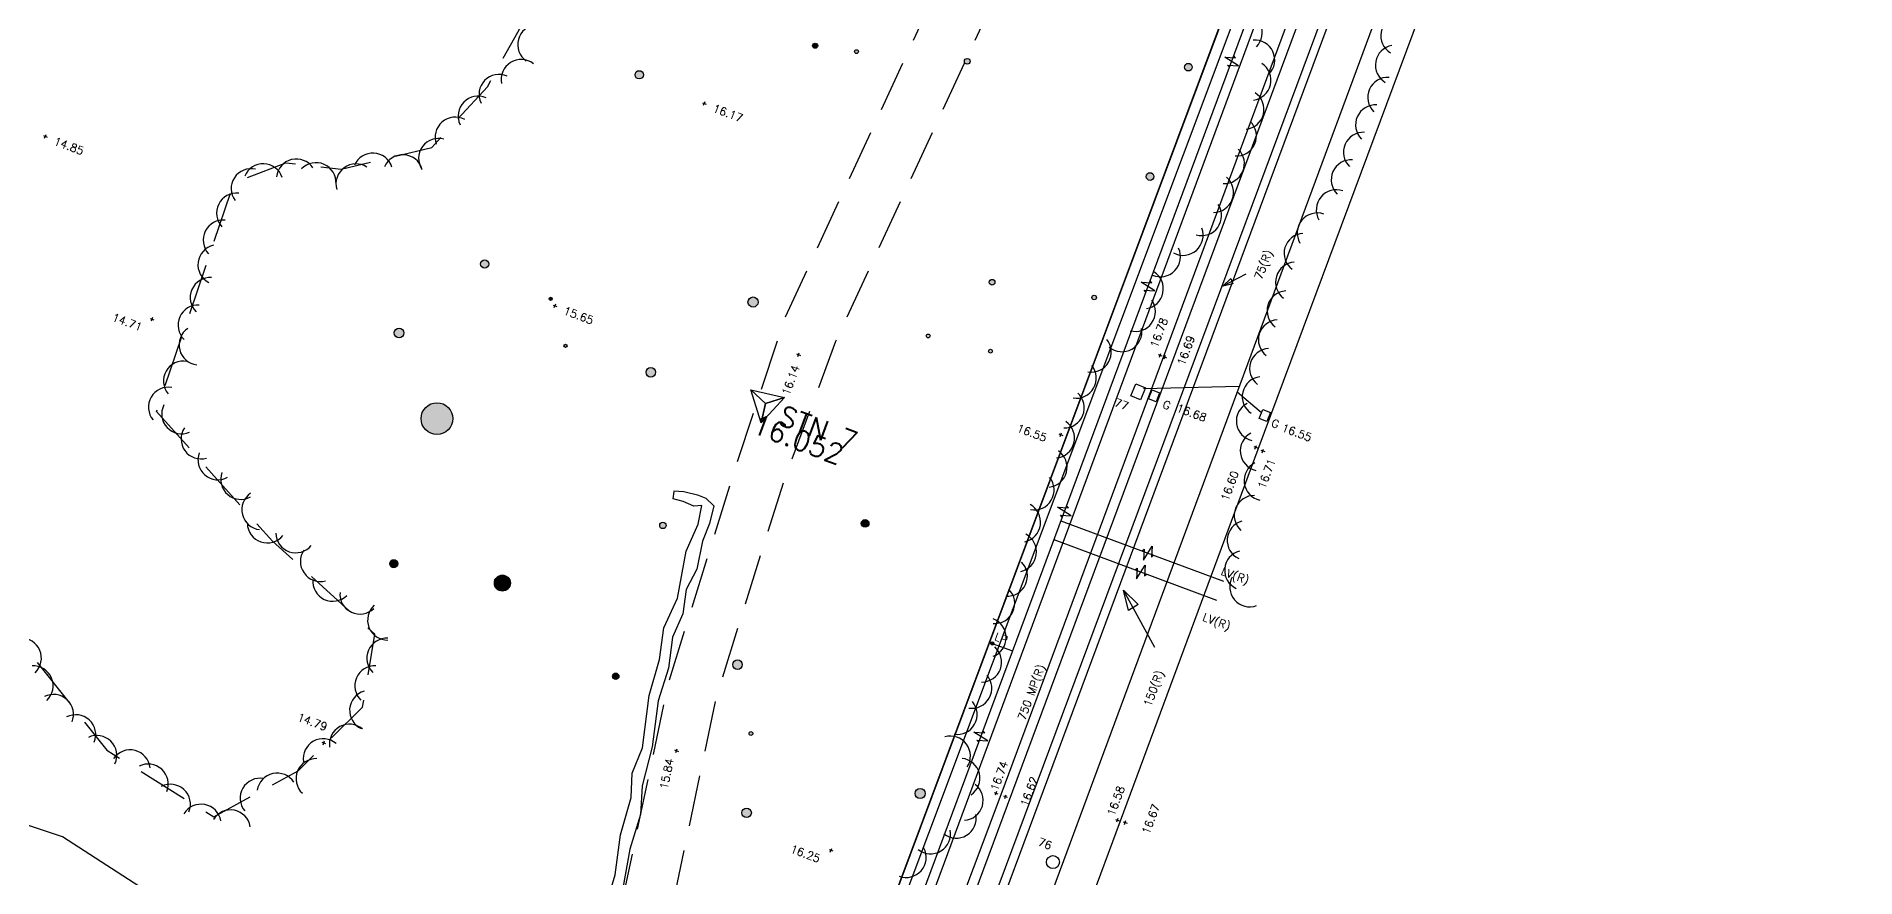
# Model space of a CAD drawing. Header units: millimetres. Extents: x 521005098 to 521837086, y 174609906 to 175681253.
# Drawn here: x 521496642 to 521587570, y 174863823 to 174905876 of the extents above; entities that cross this region are included whole.
import ezdxf

# ---------------------------------------------------------------- set-up
doc = ezdxf.new("R2010")
doc.units = ezdxf.units.MM
doc.header["$LTSCALE"] = 200
doc.linetypes.add('layout$0$survey$0$DASHED', pattern=[19.05, 12.7, -6.35])
for name, color, linetype in [('layout$0$GT Boundary', 6, 'layout$0$FENCELINE1'), ('layout$0$survey$0$BOUNDARY', 8, 'Continuous'), ('layout$0$survey$0$BT', 8, 'Continuous'), ('layout$0$survey$0$CATV', 8, 'Continuous'), ('layout$0$survey$0$CONTROL', 8, 'Continuous'), ('layout$0$survey$0$DETAIL', 8, 'Continuous'), ('layout$0$survey$0$ELEC', 8, 'Continuous'), ('layout$0$survey$0$GAS', 8, 'Continuous'), ('layout$0$survey$0$LEVEL', 8, 'Continuous'), ('layout$0$survey$0$MH_NUMBER', 8, 'Continuous'), ('layout$0$survey$0$ROAD', 8, 'Continuous'), ('layout$0$survey$0$SERVICE', 8, 'Continuous'), ('layout$0$survey$0$STORM', 3, 'Continuous'), ('layout$0$survey$0$TEXT_SERVICE', 8, 'Continuous'), ('layout$0$survey$0$VEGETATION', 8, 'Continuous'), ('layout$0$survey$0$WATER', 8, 'Continuous')]:
    doc.layers.add(name, color=color, linetype=linetype)
doc.styles.add('layout$0$survey$0$ROMANS', font='Romans.shx')
doc.linetypes.add('layout$0$FENCELINE1', pattern='A,6.35,-2.54,[133,ltypeshp.shx,S=2.54,R=0,X=-2.54,Y=0],-2.54,25.4', length=36.83)

# ---------------------------------------------------------------- blocks, each defined once
blk = doc.blocks.new('layout')
at = {"layer": 'layout$0$survey$0$SERVICE', "linetype": 'Continuous'}
h = blk.add_hatch(color=256, dxfattribs=at)
edge = h.paths.add_edge_path()
edge.add_arc((521544418.9, 174875530.4), 80, 0, 360)
at = {"layer": 'layout$0$survey$0$VEGETATION', "linetype": 'Continuous'}
h = blk.add_hatch(color=256, dxfattribs=at)
edge = h.paths.add_edge_path()
edge.add_arc((521526772.6, 174903954.5), 206.9, 0, 360)
edge = h.paths.add_edge_path()
edge.add_arc((521530613.7, 174908550.5), 350.1, 0, 360)
edge = h.paths.add_edge_path()
edge.add_arc((521535292.7, 174909996.1), 127.3, 0, 360)
edge = h.paths.add_edge_path()
edge.add_arc((521537629.3, 174905114.7), 95.5, 0, 360)
edge = h.paths.add_edge_path()
edge.add_arc((521533833.4, 174913558.9), 127.3, 0, 360)
h = blk.add_hatch(color=256, dxfattribs=at)
edge = h.paths.add_edge_path()
edge.add_arc((521535565.7, 174905405.7), 127.3, 0, 360)
h = blk.add_hatch(color=256, dxfattribs=at)
edge = h.paths.add_edge_path()
edge.add_arc((521554222, 174904336.1), 191, 0, 360)
edge = h.paths.add_edge_path()
edge.add_arc((521552309, 174898870.4), 191, 0, 360)
edge = h.paths.add_edge_path()
edge.add_arc((521549511.4, 174892822.2), 111.4, 0, 360)
edge = h.paths.add_edge_path()
edge.add_arc((521544411.4, 174893582.1), 143.2, 0, 360)
edge = h.paths.add_edge_path()
edge.add_arc((521544330.5, 174890142.8), 95.5, 0, 360)
edge = h.paths.add_edge_path()
edge.add_arc((521541216, 174890902.3), 95.5, 0, 360)
edge = h.paths.add_edge_path()
edge.add_arc((521543170.5, 174904627.9), 143.2, 0, 360)
h = blk.add_hatch(color=256, dxfattribs=at)
edge = h.paths.add_edge_path()
edge.add_arc((521514768.7, 174891048.2), 238.7, -20.423036, 339.576964)
edge = h.paths.add_edge_path()
edge.add_arc((521516663, 174886766.4), 795.8, -20.423036, 339.576964)
edge = h.paths.add_edge_path()
edge.add_arc((521519048.5, 174894494.9), 206.9, -20.423036, 339.576964)
edge = h.paths.add_edge_path()
edge.add_arc((521527351.8, 174889083.5), 238.7, -20.423036, 339.576964)
edge = h.paths.add_edge_path()
edge.add_arc((521523087.6, 174890404.6), 79.6, -20.423036, 339.576964)
edge = h.paths.add_edge_path()
edge.add_arc((521532462.5, 174892595.8), 254.6, -20.423036, 339.576964)
edge = h.paths.add_edge_path()
edge.add_arc((521527955.7, 174881429.3), 159.2, -20.423036, 339.576964)
h.paths.add_polyline_path([(521513620.1, 174889489), (521517993.4, 174887860.5), (521518691.3, 174889734.8), (521514318, 174891363.2)], flags=9)
h = blk.add_hatch(color=256, dxfattribs=at)
edge = h.paths.add_edge_path()
edge.add_arc((521522343.5, 174892755.1), 79.6, 0, 360)
h = blk.add_hatch(color=256, dxfattribs=at)
edge = h.paths.add_edge_path()
edge.add_arc((521538065.2, 174881528), 191, 0, 360)
h = blk.add_hatch(color=256, dxfattribs=at)
edge = h.paths.add_edge_path()
edge.add_arc((521514502.9, 174879516.5), 200, 0, 360)
h = blk.add_hatch(color=256, dxfattribs=at)
edge = h.paths.add_edge_path()
edge.add_arc((521519932.5, 174878546.9), 400, 0, 360)
h = blk.add_hatch(color=256, dxfattribs=at)
edge = h.paths.add_edge_path()
edge.add_arc((521532355.5, 174871027.2), 95.5, 0, 360)
edge = h.paths.add_edge_path()
edge.add_arc((521531687.5, 174874468.9), 238.7, 0, 360)
edge = h.paths.add_edge_path()
edge.add_arc((521540812.1, 174868031.4), 254.6, 0, 360)
edge = h.paths.add_edge_path()
edge.add_arc((521532139.8, 174867062.9), 238.7, 0, 360)
edge = h.paths.add_edge_path()
edge.add_arc((521536859.6, 174858927.1), 286.5, 0, 360)
edge = h.paths.add_edge_path()
edge.add_arc((521530954.5, 174860906), 191, 0, 360)
h = blk.add_hatch(color=256, dxfattribs=at)
edge = h.paths.add_edge_path()
edge.add_arc((521525599.3, 174873889.1), 159.2, 0, 360)
at = {"layer": 'layout$0$GT Boundary', "color": 7, "ltscale": 0.2}
blk.add_lwpolyline([(521589784.6, 174999405.6), (521579265.5, 174971155.4), (521577898.4, 174967304.6), (521576556.3, 174963903.7), (521570041.6, 174946162.9), (521566279.9, 174936081.5), (521563633.2, 174934108.8), (521561709.1, 174929046.5), (521562395.6, 174926411.4), (521562304.9, 174925303.8), (521559281.6, 174917391.7), (521558850.6, 174914582.3), (521550478.6, 174892174.5), (521538709.9, 174860678.5), (521534640.2, 174849558.8), (521507555, 174859644.1), (521497949.9, 174865868.2), (521487218.2, 174869443.2)], dxfattribs=at)
at = {"layer": 'layout$0$survey$0$BOUNDARY', "linetype": 'Continuous', "flags": 128}
blk.add_lwpolyline([(521517877.4, 174804595.1), (521536349.2, 174854360.6), (521558849.5, 174914577), (521559431.5, 174917335.2)], dxfattribs=at)
at = {"layer": 'layout$0$survey$0$BT', "linetype": 'Continuous', "flags": 128}
blk.add_lwpolyline([(521528514.2, 174832111.3), (521557162.7, 174908467)], dxfattribs=at)
at = {"layer": 'layout$0$survey$0$CATV', "linetype": 'Continuous', "flags": 128}
blk.add_lwpolyline([(521493147.2, 174734063.8), (521518385.4, 174800815.6), (521564899.5, 174926306.4), (521599833.2, 175020690.5)], dxfattribs=at)
at = {"layer": 'layout$0$survey$0$CONTROL', "linetype": 'Continuous'}
for p, q in [((521533082.1, 174887528), (521532348.8, 174888208)), ((521532348.8, 174888208), (521534037.5, 174887823.1)), ((521532859.9, 174886553), (521532348.8, 174888208)), ((521532348.8, 174888208), (521533082.1, 174887528)), ((521534037.5, 174887823.1), (521532859.9, 174886553)), ((521532859.9, 174886553), (521533082.1, 174887528)), ((521533082.1, 174887528), (521532859.9, 174886553)), ((521533082.1, 174887528), (521534037.5, 174887823.1)), ((521534037.5, 174887823.1), (521533082.1, 174887528))]:
    blk.add_line(p, q, dxfattribs=at)
at = {"layer": 'layout$0$survey$0$DETAIL', "linetype": 'layout$0$survey$0$DASHED', "flags": 128}
for points in [[(521548310.3, 174929560.8), (521548092.5, 174924448.6), (521543653.1, 174912534.4), (521534048, 174891797.5), (521531637.9, 174884495), (521528218.1, 174873550.6), (521525567.7, 174860974.3), (521521672.3, 174848262.9), (521517799.1, 174839095.5), (521508383.8, 174821570), (521502054.4, 174808425), (521499601.6, 174802471.8), (521491490, 174781255.6), (521487079.4, 174774452.5), (521485541.2, 174773073.4), (521481785.7, 174770754), (521477816.2, 174769783.4), (521473657.6, 174771590.7), (521472070.5, 174774298.2), (521470014.7, 174781380.4), (521468803.5, 174793858.4), (521468168.9, 174803444.5), (521467857.8, 174805860.8), (521466484, 174814106), (521464463.6, 174819608.6), (521458997.6, 174827101.2), (521449948.8, 174833959.4), (521445941, 174843277), (521450372.3, 174860553.7)], [(521552441.1, 174929418.7), (521550687.8, 174924606.4), (521549775.7, 174920946.7), (521546276.9, 174911556.8), (521536588.7, 174890620.7), (521534024.1, 174883749.4), (521530604.3, 174872804.9), (521528014, 174860458.8), (521524062.6, 174847530.4), (521520001.4, 174837912.3), (521510586.1, 174820386.8), (521504306.9, 174807340.4), (521501936.7, 174801579), (521493825.1, 174780362.8), (521489177.1, 174773092.5), (521485075.6, 174769035), (521481073.6, 174762616.2)], [(521512320.2, 174828897.2), (521505623.4, 174826554.4), (521499292.3, 174826852.4), (521494098, 174832974.3), (521484979.8, 174833866.5), (521479428.5, 174833890), (521475737.2, 174835185.2), (521465992.4, 174831115.5), (521458898.3, 174833668.6), (521457047.7, 174833651.9), (521451528.9, 174838540.5), (521455659.3, 174843859), (521457970.5, 174842670.2), (521458115.9, 174844450.5), (521457607, 174849200.2), (521452445.6, 174849074.4), (521451813.6, 174852672), (521453128.2, 174856117.1), (521457763.4, 174861450), (521465704.5, 174867274.5), (521468551.8, 174868795.2), (521475694.4, 174870751.3), (521479946.9, 174875819.8), (521485499.6, 174877140), (521493906, 174878064.5), (521500166.6, 174870199.9), (521505515.4, 174866863.4), (521509721.9, 174869164.1), (521512948.2, 174872346.9), (521513566.2, 174875992.9), (521508440.3, 174880643.8), (521502645.1, 174887119.3), (521506527.8, 174898564.4), (521509116.5, 174899557.4), (521511873.2, 174899239.6), (521516401.6, 174900324.7), (521519190.1, 174903361.2), (521522920.1, 174910073.8), (521521473.8, 174918475.1)]]:
    blk.add_lwpolyline(points, dxfattribs=at)
at = {"layer": 'layout$0$survey$0$ELEC'}
for p, q in [((521556037.2, 174904839.3), (521556579.9, 174904801)), ((521556725.6, 174904401.5), (521556037.2, 174904839.3)), ((521556273.2, 174904340.6), (521556182.9, 174904439.9)), ((521556182.9, 174904439.9), (521556725.6, 174904401.5)), ((521556579.9, 174904801), (521556489.6, 174904900.2)), ((521551859.7, 174893590), (521552402.4, 174893551.6)), ((521552548.1, 174893152.2), (521551859.7, 174893590)), ((521552402.4, 174893551.6), (521552312.1, 174893650.9)), ((521552095.7, 174893091.3), (521552005.4, 174893190.5)), ((521552005.4, 174893190.5), (521552548.1, 174893152.2)), ((521547682.1, 174882340.6), (521548224.9, 174882302.2)), ((521548370.6, 174881902.8), (521547682.1, 174882340.6)), ((521547918.1, 174881841.9), (521547827.9, 174881941.1)), ((521547827.9, 174881941.1), (521548370.6, 174881902.8)), ((521548224.9, 174882302.2), (521548134.6, 174882401.5)), ((521551912.9, 174880151), (521552012.2, 174880241.2)), ((521551973.4, 174879698.5), (521552411.8, 174880386.5)), ((521552012.2, 174880241.2), (521551973.4, 174879698.5)), ((521552411.8, 174880386.5), (521552373, 174879843.9)), ((521552373, 174879843.9), (521552472.3, 174879934.1)), ((521551563.1, 174879210.2), (521551662.4, 174879300.4)), ((521551623.6, 174878757.7), (521552062, 174879445.8)), ((521551662.4, 174879300.4), (521551623.6, 174878757.7)), ((521552062, 174879445.8), (521552023.1, 174878903.1)), ((521552023.1, 174878903.1), (521552122.5, 174878993.3)), ((521543504.6, 174871091.2), (521544047.3, 174871052.9)), ((521544193.1, 174870653.4), (521543504.6, 174871091.2)), ((521543740.6, 174870592.5), (521543650.3, 174870691.8)), ((521543650.3, 174870691.8), (521544193.1, 174870653.4)), ((521544047.3, 174871052.9), (521543957.1, 174871152.1))]:
    blk.add_line(p, q, dxfattribs=at)
at = {"layer": 'layout$0$survey$0$ELEC', "linetype": 'Continuous', "flags": 128}
for points in [[(521453938.2, 174630117.5), (521462845.3, 174653514.2), (521472659.9, 174679603.6), (521492455.2, 174733023.9), (521508326.3, 174775119.3), (521529431.5, 174832060.3), (521564628.2, 174926839.4)], [(521547851.8, 174881663.3), (521555974, 174878638.7)], [(521547502.4, 174880722.3), (521555623.7, 174877698.1)], [(521544418.9, 174875530.4), (521545434.3, 174875153.3)]]:
    blk.add_lwpolyline(points, dxfattribs=at)
at = {"layer": 'layout$0$survey$0$GAS', "linetype": 'Continuous', "flags": 128}
for points in [[(521452776.1, 174620443.1), (521465925.3, 174655615.4), (521487844.9, 174713206.3), (521515170.5, 174786610), (521539921.2, 174853278.6), (521583151.6, 174969608), (521602538.7, 175021130.6)], [(521454084.6, 174619873.7), (521467233.8, 174655045.9), (521489153.5, 174712636.8), (521516479.1, 174786040.6), (521541229.7, 174852709.2), (521584460.2, 174969038.6), (521603847.2, 175020561.1)], [(521552538.2, 174875322.5), (521550983.2, 174878200.8), (521551715.3, 174877476.5), (521551224.9, 174877178.9), (521550983.2, 174878200.8)]]:
    blk.add_lwpolyline(points, dxfattribs=at)
at = {"layer": 'layout$0$survey$0$LEVEL', "flags": 128}
for points in [[(521529932.3, 174902560.5), (521530119.8, 174902490.7)], [(521529991.2, 174902431.9), (521530061, 174902619.3)], [(521496994.7, 174900915), (521497182.1, 174900845.2)], [(521497053.5, 174900786.4), (521497123.3, 174900973.8)], [(521522528.6, 174892317.3), (521522598.4, 174892504.7)], [(521502333.2, 174891780.9), (521502520.7, 174891711.1)], [(521502392.1, 174891652.3), (521502461.8, 174891839.7)], [(521522469.7, 174892445.9), (521522657.2, 174892376.1)], [(521534639.9, 174890000.1), (521534827.3, 174889930.3)], [(521534698.7, 174889871.4), (521534768.5, 174890058.9)], [(521552712.2, 174889970.8), (521552899.6, 174889901)], [(521552771, 174889842.2), (521552840.8, 174890029.6)], [(521552946.5, 174889883.6), (521553133.9, 174889813.8)], [(521553005.3, 174889755), (521553075.1, 174889942.4)], [(521547753.6, 174885999.5), (521547941, 174885929.7)], [(521547812.4, 174885870.9), (521547882.2, 174886058.3)], [(521557491.2, 174885372.5), (521557678.6, 174885302.8)], [(521557550, 174885243.9), (521557619.8, 174885431.4)], [(521557847.7, 174885186.2), (521558035.1, 174885116.4)], [(521557906.5, 174885057.5), (521557976.3, 174885245)], [(521510970.5, 174870466.3), (521511040.3, 174870653.7)], [(521510911.7, 174870594.9), (521511099.1, 174870525.1)], [(521528541, 174870202.8), (521528728.5, 174870133)], [(521528599.9, 174870074.2), (521528669.6, 174870261.6)], [(521544513.8, 174868085), (521544701.3, 174868015.2)], [(521544572.7, 174867956.4), (521544642.4, 174868143.8)], [(521544982.4, 174867910.5), (521545169.8, 174867840.7)], [(521545041.2, 174867781.9), (521545111, 174867969.3)], [(521550583.5, 174866736.3), (521550770.9, 174866666.5)], [(521550642.3, 174866607.7), (521550712.1, 174866795.1)], [(521550967.7, 174866613.4), (521551155.2, 174866543.6)], [(521551026.6, 174866484.8), (521551096.3, 174866672.3)], [(521536263.4, 174865226), (521536450.9, 174865156.2)], [(521536322.2, 174865097.3), (521536392, 174865284.8)]]:
    blk.add_lwpolyline(points, dxfattribs=at)
at = {"layer": 'layout$0$survey$0$ROAD', "linetype": 'Continuous', "flags": 128}
for points in [[(521458998.2, 174620502.2), (521464340.4, 174634734.1), (521471543.8, 174653904), (521479105.8, 174674151.3), (521487334.6, 174696088.7), (521494653.2, 174715604.4), (521501832.8, 174734832.1), (521509255.2, 174754796.2), (521518544.7, 174779628.9), (521526408.1, 174800872.4), (521534508.3, 174822705.3), (521542913.9, 174845337.3), (521550827.2, 174866665.8), (521557707.1, 174885238.5), (521566400.8, 174908600.7), (521582455, 174951875.1), (521598951.3, 174996297.6), (521607513.5, 175019356.9)], [(521566461.3, 174926237.2), (521560978.9, 174911450.7), (521552981.7, 174889867.7), (521544841.8, 174867962.9), (521536597.5, 174846003), (521528514, 174824096), (521520760.4, 174803218.2), (521512866.2, 174782062.4), (521505003.7, 174760888.8), (521497284.5, 174740197.7), (521494041.3, 174731577.7)]]:
    blk.add_lwpolyline(points, dxfattribs=at)
at = {"layer": 'layout$0$survey$0$SERVICE', "linetype": 'Continuous', "flags": 128}
for points in [[(521551345, 174887911.4), (521551600.6, 174888509.1), (521552078.7, 174888304.6), (521551823.1, 174887707)], [(521552603.1, 174887603.1), (521552230.9, 174887749.6), (521552410.3, 174888205.5), (521552782.5, 174888059.1)], [(521558138.5, 174886620.1), (521557766.3, 174886766.6), (521557945.7, 174887222.6), (521558317.9, 174887076.1)]]:
    blk.add_lwpolyline(points, close=True, dxfattribs=at)
at = {"layer": 'layout$0$survey$0$SERVICE', "linetype": 'Continuous'}
for centre, radius in [((521544418.9, 174875530.4), 80), ((521547451.7, 174864597.6), 325)]:
    blk.add_circle(centre, radius, dxfattribs=at)
at = {"layer": 'layout$0$survey$0$STORM', "linetype": 'Continuous', "flags": 128}
for points in [[(521574184.8, 174935421.6), (521509973, 174762067.1)], [(521551973.6, 174888273.6), (521556763.4, 174888388.5)], [(521557878.1, 174887050.9), (521556654.2, 174888093.6)]]:
    blk.add_lwpolyline(points, dxfattribs=at)
at = {"layer": 'layout$0$survey$0$VEGETATION', "linetype": 'Continuous', "flags": 128}
for points in [[(521528511.2, 174883163.5), (521529002.9, 174883120.4), (521529692.7, 174882951), (521530107.9, 174882796.4), (521530497.2, 174882402.5), (521530282, 174881524.1), (521529934.8, 174880638.5), (521529657.9, 174879236.7), (521529124.7, 174878227.8), (521528953, 174877014.3), (521528434.3, 174875847.2), (521528240.4, 174874292), (521527722.2, 174872665.1), (521527424.6, 174870361.1), (521526926.3, 174868411.7), (521526833, 174866977.4), (521526295.8, 174865252.6), (521525953.1, 174863297.8)], [(521524895.2, 174861679.3), (521525571.2, 174863965), (521525842.7, 174865963.7), (521526364.2, 174867834.4), (521526423.6, 174869036.4), (521526935, 174870315.9), (521527274.1, 174872919.5), (521527788.1, 174874723), (521528008.8, 174876303.2), (521528688.6, 174877799.9), (521529117.9, 174880137.7), (521529725.2, 174881486.5), (521529897.6, 174882419.7), (521529502.1, 174882392), (521528975.3, 174882623.1), (521528466.1, 174882760.3), (521528515.1, 174883127)]]:
    blk.add_lwpolyline(points, dxfattribs=at)
at = {"layer": 'layout$0$survey$0$VEGETATION', "linetype": 'Continuous'}
for centre, radius in [((521535565.7, 174905405.7), 127.3), ((521537629.3, 174905114.7), 95.5), ((521543170.5, 174904627.9), 143.2), ((521554222, 174904336.1), 191), ((521526772.6, 174903954.5), 206.9), ((521552309, 174898870.4), 191), ((521519048.5, 174894494.9), 206.9), ((521544411.4, 174893582.1), 143.2), ((521522343.5, 174892755.1), 79.6), ((521532462.5, 174892595.8), 254.6), ((521549511.4, 174892822.2), 111.4), ((521514768.7, 174891048.2), 238.7), ((521541216, 174890902.3), 95.5), ((521523087.6, 174890404.6), 79.6), ((521544330.5, 174890142.8), 95.5), ((521527351.8, 174889083.5), 238.7), ((521516663, 174886766.4), 795.8), ((521527955.7, 174881429.3), 159.2), ((521538065.2, 174881528), 191), ((521514502.9, 174879516.5), 200), ((521519932.5, 174878546.9), 400), ((521531687.5, 174874468.9), 238.7), ((521525599.3, 174873889.1), 159.2), ((521532355.5, 174871027.2), 95.5), ((521540812.1, 174868031.4), 254.6), ((521532139.8, 174867062.9), 238.7)]:
    blk.add_circle(centre, radius, dxfattribs=at)
for centre, start, end in [((521556911.3, 174906063.4), 314.95845, 94.23018), ((521521699.2, 174905462.8), 95.384719, 234.656449), ((521564834, 174905914.4), 100.252053, 239.523783), ((521557537.2, 174904695.9), 314.95845, 94.23018), ((521564570.4, 174904436.4), 100.252053, 239.523783), ((521520869.5, 174903720.1), 52.230049, 191.501779), ((521557345.8, 174903683.9), 277.251254, 56.522985), ((521519767.1, 174902974.3), 66.376121, 205.647852), ((521564187.3, 174902825.5), 86.436354, 225.708084), ((521518722.8, 174901892.4), 66.376121, 205.647852), ((521556999.6, 174902227.5), 276.654979, 55.926709), ((521517568.7, 174900838.8), 61.248223, 200.519954), ((521556621.6, 174900895.2), 266.845164, 46.116895), ((521563578.4, 174901453.3), 86.436354, 225.708084), ((521516745.4, 174899776.7), 74.408005, 213.679735), ((521562969.5, 174900081.1), 86.436354, 225.708084), ((521509638, 174898745.2), 34.140676, 173.412406), ((521513456.2, 174899040.8), 17.285252, 156.556983), ((521514957.7, 174898960), 17.285252, 156.556983), ((521556021.4, 174899516.2), 266.845164, 46.116895), ((521507378.8, 174898260.2), 77.209317, 216.481048), ((521507979, 174898509.3), 18.365591, 157.637321), ((521510619.8, 174898562.2), 356.848942, 136.120672), ((521512614.8, 174898502.9), 56.746677, 196.018407), ((521555479.2, 174898074.5), 269.941099, 49.212829), ((521562360.6, 174898708.9), 86.436354, 225.708084), ((521506649.2, 174897038.4), 83.864978, 223.136708), ((521561613.3, 174897208.4), 70.933765, 210.205496), ((521554877.9, 174896914.4), 254.28981, 33.561541), ((521560659.8, 174896048.9), 70.933765, 210.205496), ((521505978.3, 174895692.7), 83.864978, 223.136708), ((521553958.3, 174895929), 241.748056, 21.019787), ((521505717.6, 174894460.6), 103.273442, 242.545173), ((521552827.6, 174894861.5), 246.178828, 25.450558), ((521560007.7, 174895032.1), 93.831349, 233.103079), ((521559580.5, 174893593), 93.831349, 233.103079), ((521505330.7, 174892819.5), 86.435442, 225.707173), ((521551969.8, 174893253.7), 278.827072, 58.098803), ((521551572.1, 174892128.3), 254.808314, 34.080044), ((521559153.3, 174892153.8), 93.831349, 233.103079), ((521504720.8, 174891445.1), 86.435442, 225.707173), ((521558719.7, 174890711.3), 93.411447, 232.683178), ((521504774, 174890454.5), 124.46579, 263.737521), ((521549369, 174890090.7), 260.473192, 39.744922), ((521550898.9, 174891112.4), 230.073563, 9.345294), ((521558282, 174889275.3), 93.411447, 232.683178), ((521503995, 174888645.3), 80.473156, 219.744886), ((521548619.5, 174888786.8), 260.473192, 39.744922), ((521557914.2, 174887865), 97.070372, 236.342103), ((521503245.7, 174887341.7), 80.473156, 219.744886), ((521548017.7, 174887305.5), 268.576342, 47.848072), ((521503907, 174887006.8), 153.389945, 292.661675), ((521557618.1, 174886644.5), 117.815108, 257.086839), ((521504877.2, 174885753.2), 146.267042, 285.538772), ((521547530, 174885793.9), 276.017182, 55.288913), ((521557812.7, 174885155.9), 117.815108, 257.086839), ((521505716.8, 174884709.5), 159.633634, 298.905364), ((521547157.4, 174884336.8), 276.017182, 55.288913), ((521558007.4, 174883667.3), 117.815108, 257.086839), ((521506856.3, 174883728.4), 159.633634, 298.905364), ((521546509.4, 174883201.9), 259.630162, 38.901893), ((521507910, 174882213), 124.172943, 263.444673), ((521545834.8, 174881593.3), 282.477247, 61.748977), ((521557512.9, 174881924.3), 88.879516, 228.151246), ((521557163.2, 174880679), 105.379368, 244.651099), ((521508186.5, 174881551.5), 181.372344, 320.644075), ((521509608.3, 174881062.2), 181.372344, 320.644075), ((521545628.4, 174880103.6), 282.477247, 61.748977), ((521510838.8, 174879626.7), 145.39478, 284.66651), ((521557032.8, 174879183.4), 105.379368, 244.651099), ((521545173, 174878892.8), 265.606188, 44.877918), ((521557286.8, 174878360.5), 151.004805, 290.276535), ((521511454.8, 174878638.1), 175.079514, 314.351244), ((521512814.4, 174877995.9), 175.079514, 314.351244), ((521544543.1, 174877527), 265.606188, 44.877918), ((521514196.9, 174876694.4), 131.778522, 271.050252), ((521544110.9, 174875823.6), 290.188963, 69.460693), ((521495892.7, 174874794.4), 313.32187, 92.593601), ((521514158.5, 174874789.9), 86.817073, 226.088803), ((521543886.5, 174874600.4), 269.941099, 49.212829), ((521496479.2, 174873409.8), 313.32187, 92.593601), ((521513557.8, 174873411.5), 86.817073, 226.088803), ((521543396.1, 174873288.3), 261.189749, 40.46148), ((521497498.8, 174871979.8), 337.916937, 117.188668), ((521513297.8, 174872181.9), 106.139575, 245.411305), ((521542663, 174871975.1), 261.189749, 40.46148), ((521498608.3, 174870965), 337.916937, 117.188668), ((521499660.3, 174869928.4), 335.649555, 114.921285), ((521510974.8, 174869765.6), 49.461736, 188.733467), ((521512288.7, 174870496.8), 49.461736, 188.733467), ((521542326.2, 174869894.8), 327.221668, 106.493399), ((521501326.8, 174869209.3), 6.052911, 145.324642), ((521510620, 174868770.4), 87.737162, 227.008893), ((521542803.9, 174868790), 304.071659, 83.343389), ((521502231.2, 174868501.1), 338.004445, 117.276175), ((521508674.2, 174868048.7), 32.660549, 171.93228), ((521503342.3, 174867488), 338.004445, 117.276175), ((521507828.8, 174867795.1), 80.207722, 219.479452), ((521542963.4, 174867684.7), 273.888678, 53.160409), ((521504870.4, 174866492.7), 9.397773, 148.669504), ((521506346.6, 174866206.7), 9.397773, 148.669504), ((521541333.1, 174866010.4), 231.690418, 10.962148), ((521542617.8, 174866792.3), 231.690418, 10.962148), ((521540120.1, 174864830.2), 248.768168, 28.039898)]:
    blk.add_arc(centre, 1000, start, end, dxfattribs=at)
at = {"layer": 'layout$0$survey$0$WATER', "linetype": 'Continuous', "flags": 128}
for points in [[(521603361.6, 175020830), (521457902.3, 174630344.4), (521460680.1, 174629309.7)], [(521557097.1, 174893995.1), (521555938.7, 174893387.1), (521556344.1, 174893777.5), (521556440.4, 174893503.5), (521555938.7, 174893387.1)]]:
    blk.add_lwpolyline(points, dxfattribs=at)
at = {"layer": 'layout$0$survey$0$CONTROL', "style": 'layout$0$survey$0$ROMANS'}
for s, p in [('STN 7', (521533660.3, 174886503)), ('16.052', (521532322.7, 174886089.9))]:
    blk.add_text(s, height=1000, rotation=339.576964, dxfattribs=at).set_placement(p)
at = {"layer": 'layout$0$survey$0$ELEC', "linetype": 'Continuous', "style": 'layout$0$survey$0$ROMANS'}
for p in [(521555816.3, 174878983), (521554889.6, 174876686.3)]:
    blk.add_text('LV(R)', height=400, rotation=339.576964, dxfattribs=at).set_placement(p)
at = {"layer": 'layout$0$survey$0$GAS', "linetype": 'Continuous', "style": 'layout$0$survey$0$ROMANS'}
for s, p in [('750 MP(R)', (521546047.4, 174871655.6)), ('150(R)', (521552343.9, 174872335.1))]:
    blk.add_text(s, height=400, rotation=69.576964, dxfattribs=at).set_placement(p)
at = {"layer": 'layout$0$survey$0$LEVEL', "style": 'layout$0$survey$0$ROMANS'}
for s, rotation, p in [('16.17', 339.576964, (521530412.5, 174902121.7)), ('14.85', 339.576964, (521497474.8, 174900476.2)), ('14.71', 339.576964, (521500390.2, 174891672.6)), ('15.65', 339.576964, (521522949.9, 174892007.1)), ('16.78', 69.576964, (521552672.6, 174890269.3)), ('16.69', 69.576964, (521554020.5, 174889382.4)), ('16.14', 69.576964, (521534263.8, 174887898.8)), ('16.68', 339.576964, (521553587.3, 174887139.9)), ('16.55', 339.576964, (521545608.6, 174886135.2)), ('16.55', 339.576964, (521558847, 174886150.2)), ('16.71', 69.576964, (521558049, 174883218.3)), ('16.60', 69.576964, (521556209.8, 174882616.4)), ('14.79', 339.576964, (521509644.6, 174871684.7)), ('15.84', 78.150992, (521528185, 174868216.4)), ('16.74', 69.576964, (521544682, 174868111.7)), ('16.62', 69.576964, (521546185.2, 174867331.5)), ('16.58', 69.576964, (521550519.3, 174866863.7)), ('16.67', 69.576964, (521552261.4, 174865955.3)), ('16.25', 339.576964, (521534283.8, 174865101.5))]:
    blk.add_text(s, height=400, rotation=rotation, dxfattribs=at).set_placement(p)
at = {"layer": 'layout$0$survey$0$MH_NUMBER', "linetype": 'Continuous', "style": 'layout$0$survey$0$ROMANS'}
for s, p in [('77', (521550490.1, 174887419.5)), ('76', (521546659.7, 174865451))]:
    blk.add_text(s, height=400, rotation=339.576964, dxfattribs=at).set_placement(p)
at = {"layer": 'layout$0$survey$0$TEXT_SERVICE', "linetype": 'Continuous', "style": 'layout$0$survey$0$ROMANS'}
for s, p in [('G', (521552895.1, 174887320.6)), ('G', (521558325.8, 174886390)), ('LP', (521544496.3, 174875709))]:
    blk.add_text(s, height=400, rotation=339.576964, dxfattribs=at).set_placement(p)
at = {"layer": 'layout$0$survey$0$WATER', "linetype": 'Continuous', "style": 'layout$0$survey$0$ROMANS'}
blk.add_text('75(R)', height=400, rotation=68.812207, dxfattribs=at).set_placement((521557877.9, 174893681))

msp = doc.modelspace()

# ---------------------------------------------------------------- block references
msp.add_blockref('layout', (0, 0))

doc.saveas('drawing.dxf')
